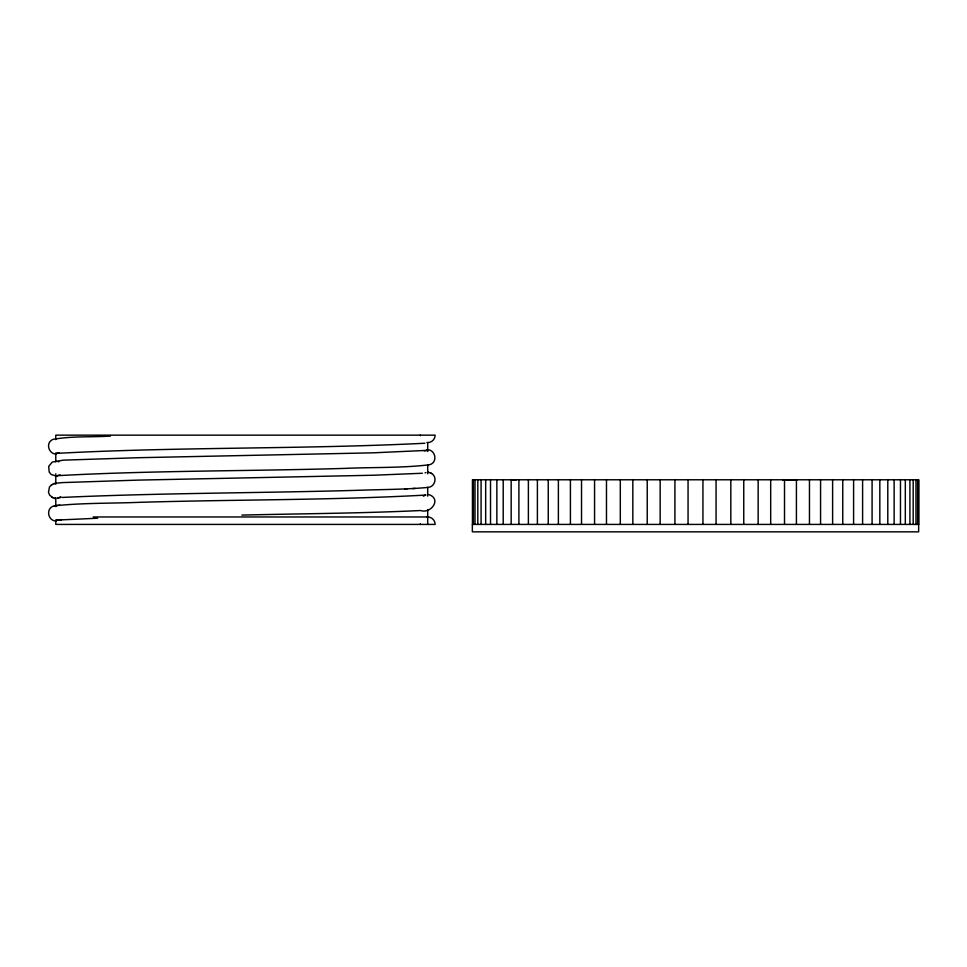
<?xml version="1.0" encoding="UTF-8"?>
<svg xmlns="http://www.w3.org/2000/svg" width="967" height="967" viewBox="0 0 967 967"><rect width="100%" height="100%" fill="white"/><g stroke="black" fill="none" stroke-linecap="round" stroke-linejoin="round"><path stroke-width="1.45" d="M422.398 473.25L373.939 475.22L137.58 480.128L62.396 482.593L55.228 483.295L51.553 484.818L49.462 487.005L48.483 492.396L49.668 495.177L52.762 497.606M60.885 496.712L57.234 498.235L60.788 497.546M58.443 453.257L59.325 452.907L56.364 453.39C179.052 446.778 302.151 449.353 424.888 443.249M51.553 484.818L52.46 484.467M54.321 483.645L55.228 483.295M424.162 495.563L423.28 495.902L425.927 495.056C330.291 500.35 234.377 499.455 138.644 502.357C110.564 503.456 82.328 502.84 54.37 505.838C45.461 507.735 47.564 521.02 56.231 521.032M425.057 472.899L425.939 472.561M60.135 474.857L57.246 475.691C153.04 470.421 249.123 471.255 345.026 468.379C373.129 467.134 401.462 468.125 429.421 464.776C438.244 462.601 435.609 449.341 426.943 449.679M424.199 450.852L426.943 450.38L373.31 452.822L138.076 457.717L63.242 460.159L52.315 462.045L48.676 466.42L49.208 472.089L51.118 474.422L57.198 476.429M54.37 505.838L59.797 505.137M62.251 497.425C161.126 492.916 260.171 493.11 359.095 490.269C382.255 489.423 405.499 489.556 428.574 487.356C435.658 486.401 437.567 475.691 430.653 473.068M58.914 519.98L97.667 518.227M404.859 488.879L407.312 488.77M412.619 488.54L415.194 488.408M110.456 436.093C91.406 437.302 71.933 435.948 53.125 439.356C45.207 442.294 48.423 454.224 56.364 454.091M241.883 515.085C301.438 513.646 361.042 513.368 420.548 510.528C431.185 514.13 441.967 498.694 428.695 494.548M93.146 516.97L427.704 516.97M918.65 524.416L472.343 524.416L472.343 531.85L918.65 531.85L918.65 479.777M431.572 473.419L427.825 472.065L428.719 472.416M51.855 497.256L55.349 498.609L54.454 498.259M57.984 461.513L58.866 461.863M918.553 524.416L918.553 479.777L472.44 479.777L472.44 524.416M917.623 479.777L917.623 524.416M915.967 479.777L915.967 524.416M913.186 479.777L913.186 524.416M909.911 479.777L909.911 524.416M905.317 479.777L905.317 524.416M900.47 479.777L900.47 524.416M894.137 479.777L894.137 524.416M887.791 479.777L887.791 524.416M879.825 479.777L879.825 524.416M872.089 479.777L872.089 524.416M862.6 479.777L862.6 524.416M853.595 479.777L853.595 524.416M842.753 479.777L842.753 524.416M832.611 479.777L832.611 524.416M820.572 479.777L820.572 524.416M809.464 479.777L809.464 524.416M796.421 479.777L796.421 524.416M784.515 479.777L784.515 524.416M770.687 479.777L770.687 524.416M758.164 479.777L758.164 524.416M743.756 479.777L743.756 524.416M730.822 479.777L730.822 524.416M716.063 479.777L716.063 524.416M702.936 479.777L702.936 524.416M688.057 479.777L688.057 524.416M674.918 479.777L674.918 524.416M660.159 479.777L660.159 524.416M647.237 479.777L647.237 524.416M632.829 479.777L632.829 524.416M620.306 479.777L620.306 524.416M606.478 479.777L606.478 524.416M594.56 479.777L594.56 524.416M581.53 479.777L581.53 524.416M570.421 479.777L570.421 524.416M558.382 479.777L558.382 524.416M548.241 479.777L548.241 524.416M537.398 479.777L537.398 524.416M528.381 479.777L528.381 524.416M518.904 479.777L518.904 524.416M511.168 479.777L511.168 524.416M503.203 479.777L503.203 524.416M496.857 479.777L496.857 524.416M490.523 479.777L490.523 524.416M485.676 479.777L485.676 524.416M481.082 479.777L481.082 524.416M477.807 479.777L477.807 524.416M475.015 479.777L475.015 524.416M473.371 479.777L473.371 524.416M427.704 442.584L427.704 451.516M427.704 464.909L427.704 473.83M427.704 487.223L427.704 496.144M427.704 509.536L427.704 524.416M55.784 439.61L55.784 435.15L435.138 435.15A7.434 7.434 0 0 1 426.894 442.548M55.784 453.003L55.784 461.924M55.784 473.83L55.784 484.249M55.784 497.63L55.784 506.563M55.784 519.944L55.784 524.416L435.15 524.416A7.434 7.434 0 0 0 427.148 516.994M420.27 524.416A7.434 7.434 0 0 1 420.294 523.86M420.294 435.694A7.434 7.434 0 0 1 420.27 435.15M515.919 480.14A186.027 3.336 0.4 0 1 512.027 479.789M797.243 479.753A186.027 1.729 -1 0 1 782.835 480.079M61.634 519.63L56.231 520.331L61.634 519.63"/></g></svg>
